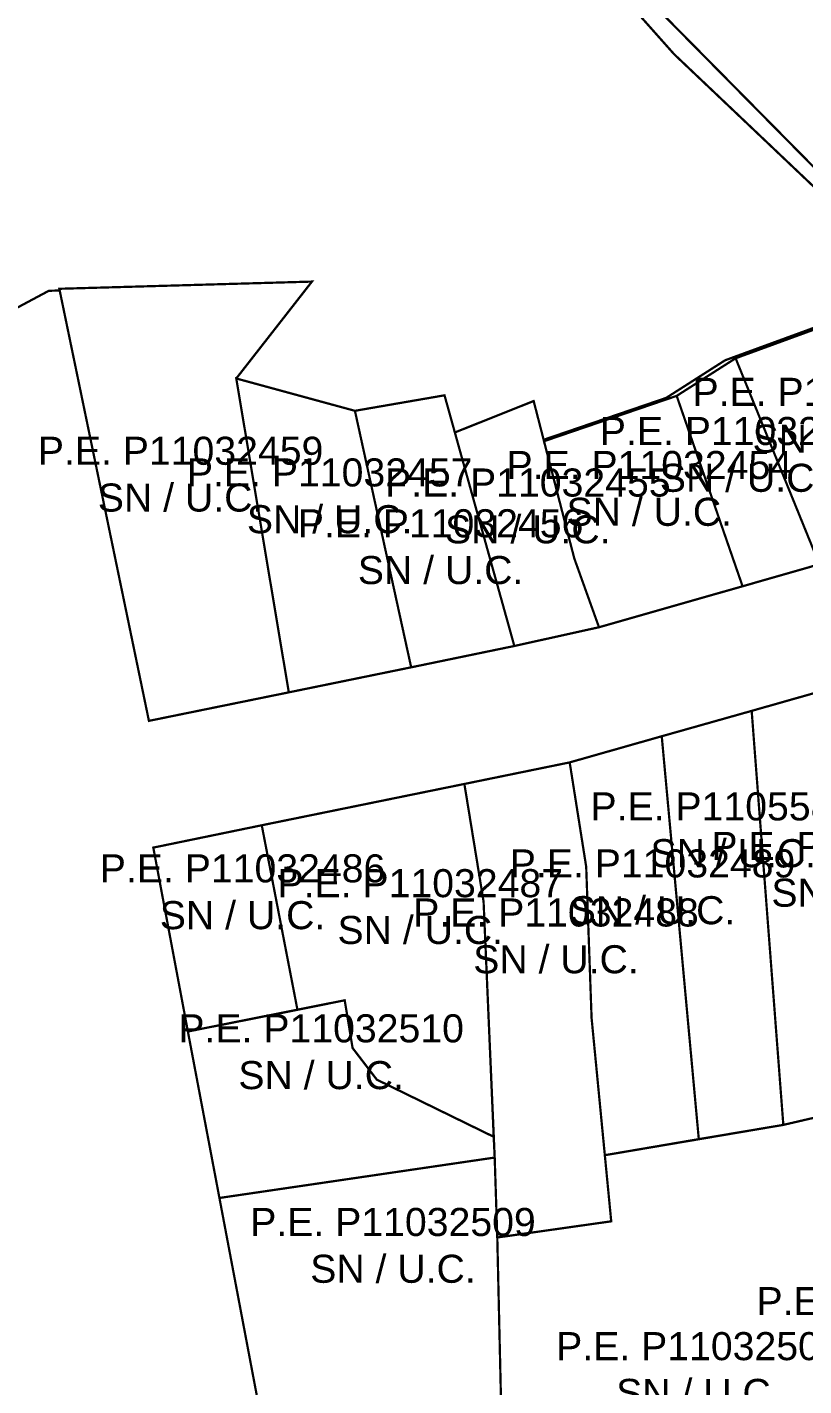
# Model space of a CAD drawing. Header units: metres. Extents: x 561401 to 594056, y 8460144 to 8508504.
# Drawn here: x 586758.9 to 586828.1, y 8500977.3 to 8501098.3 of the extents above; entities that cross this region are included whole.
import ezdxf

# ---------------------------------------------------------------- set-up
doc = ezdxf.new("R2010")
doc.units = ezdxf.units.M
for name, color, linetype in [('1.2. AFECTADOS BASE GRAFICA SUNARP', 150, 'Continuous'), ('1.2. BASE GRAFICA SUNARP', 150, 'Continuous'), ('1.3 ETIQUETA P.E. Y U.C.', 1, 'Continuous')]:
    doc.layers.add(name, color=color, linetype=linetype)
doc.styles.add('Arial', font='arial.ttf', dxfattribs={"height": 1})

msp = doc.modelspace()

# ---------------------------------------------------------------- linework, layer by layer
at = {"layer": '1.2. AFECTADOS BASE GRAFICA SUNARP', "color": 64, "linetype": 'Continuous', "lineweight": -3, "const_width": 0.2}
for points in [[(586878.98, 8501123.55), (586884.42, 8501092.78), (586888.92, 8501067.38), (586870.69, 8501062.19), (586851.79, 8501056.8), (586839.3, 8501053.24), (586829.45, 8501050.44), (586822.61, 8501048.48), (586809.82, 8501044.83), (586802.28, 8501043.16), (586793.09, 8501041.26), (586782.19, 8501039.03), (586769.73, 8501036.49), (586761.78, 8501074.83), (586760.81, 8501074.8), (586749.72, 8501068.87)], [(586804, 8501109.94), (586816.52, 8501095.87), (586838.51, 8501075), (586821.05, 8501068.61), (586815.8, 8501065.26), (586804.89, 8501061.53), (586804.92, 8501061.4), (586816.74, 8501065.44), (586821.99, 8501068.79), (586831.21, 8501072.16), (586839.46, 8501075.18), (586804.95, 8501110.12)], [(586780.04, 8500972.69), (586776.01, 8500993.99), (586773.2, 8501008.82), (586770.12, 8501025.2), (586779.78, 8501027.19), (586797.83, 8501030.87), (586807.21, 8501032.79), (586815.41, 8501035.12), (586823.42, 8501037.38), (586834.54, 8501040.54)]]:
    msp.add_lwpolyline(points, dxfattribs=at)
at = {"layer": '1.2. BASE GRAFICA SUNARP', "color": 64, "linetype": 'Continuous', "lineweight": -3, "const_width": 0.2}
for points in [[(586804.95, 8501110.12), (586839.46, 8501075.18), (586842.63, 8501076.34), (586863.26, 8501086.62), (586841.5, 8501122.25), (586856.84, 8501126.63), (586860.03, 8501127.21), (586858.65, 8501135.09), (586876.36, 8501138.33), (586874.74, 8501147.49), (586871.45, 8501146.27), (586861.72, 8501160.45), (586823.75, 8501147.85), (586828.98, 8501131.86), (586810.87, 8501121.81), (586804.4, 8501141.43), (586797.28, 8501139.07), (586805.15, 8501119.98), (586799.44, 8501118.14), (586799.01, 8501119.04), (586791.56, 8501116.15), (586804.95, 8501110.12)], [(586769.73, 8501036.49), (586782.19, 8501039.03), (586777.51, 8501066.99), (586784.25, 8501075.62), (586761.75, 8501074.98), (586769.73, 8501036.49)], [(586831.21, 8501072.16), (586821.99, 8501068.79), (586829.45, 8501050.44), (586839.3, 8501053.24), (586831.21, 8501072.16)], [(586821.99, 8501068.79), (586816.74, 8501065.44), (586822.61, 8501048.48), (586829.45, 8501050.44), (586821.99, 8501068.79)], [(586788.08, 8501064.11), (586777.51, 8501066.99), (586782.19, 8501039.03), (586793.09, 8501041.26), (586788.08, 8501064.11)], [(586796.06, 8501065.49), (586788.08, 8501064.11), (586793.09, 8501041.26), (586802.28, 8501043.16), (586796.06, 8501065.49)], [(586816.74, 8501065.44), (586804.92, 8501061.4), (586807.62, 8501050.96), (586809.82, 8501044.83), (586822.61, 8501048.48), (586816.74, 8501065.44)], [(586807.62, 8501050.96), (586804, 8501064.98), (586796.98, 8501062.18), (586802.28, 8501043.16), (586809.82, 8501044.83), (586807.62, 8501050.96)], [(586834.54, 8501040.54), (586823.42, 8501037.38), (586826.24, 8501000.5), (586839.17, 8501003.5), (586834.54, 8501040.54)], [(586823.42, 8501037.38), (586815.41, 8501035.12), (586818.71, 8500999.23), (586826.24, 8501000.5), (586823.42, 8501037.38)], [(586815.41, 8501035.12), (586807.21, 8501032.79), (586808.68, 8501023.5), (586809.16, 8501010.02), (586810.34, 8500997.8), (586818.71, 8500999.23), (586815.41, 8501035.12)], [(586809.16, 8501010.02), (586808.68, 8501023.5), (586807.21, 8501032.79), (586797.83, 8501030.87), (586799.54, 8501020.39), (586800.53, 8500997.59), (586800.76, 8500990.47), (586810.91, 8500991.91), (586809.16, 8501010.02)], [(586799.54, 8501020.39), (586797.83, 8501030.87), (586779.78, 8501027.19), (586782.96, 8501010.75), (586787.17, 8501011.6), (586787.87, 8501007.35), (586790.03, 8501004.53), (586800.44, 8500999.44), (586799.54, 8501020.39)], [(586779.78, 8501027.19), (586770.12, 8501025.2), (586773.2, 8501008.82), (586782.96, 8501010.75), (586779.78, 8501027.19)], [(586790.03, 8501004.53), (586787.87, 8501007.35), (586787.17, 8501011.6), (586773.2, 8501008.82), (586776.01, 8500993.99), (586800.53, 8500997.59), (586800.44, 8500999.44), (586790.03, 8501004.53)], [(586829.09, 8501001.16), (586826.24, 8501000.5), (586810.34, 8500997.8), (586810.91, 8500991.91), (586800.76, 8500990.47), (586801.09, 8500976.03), (586800.56, 8500964.78), (586802.56, 8500947.69), (586832.06, 8500955.44), (586829.09, 8501001.16)], [(586800.76, 8500990.47), (586800.53, 8500997.59), (586776.01, 8500993.99), (586780.04, 8500972.69), (586801.09, 8500976.03), (586800.76, 8500990.47)]]:
    msp.add_lwpolyline(points, close=True, dxfattribs=at)

# ---------------------------------------------------------------- texts
at = {"layer": '1.3 ETIQUETA P.E. Y U.C.', "color": 1, "char_height": 2.5, "attachment_point": 5, "style": 'Arial'}
for s, insert in [('P.E. P11032452\\PSN / U.C.', (586830.87, 8501063.7)), ('P.E. P11032453\\PSN / U.C.', (586822.61, 8501060.21)), ('P.E. P11032459\\PSN / U.C.', (586772.55, 8501058.45)), ('P.E. P11032454\\PSN / U.C.', (586814.3, 8501057.18)), ('P.E. P11032457\\PSN / U.C.', (586785.83, 8501056.52)), ('P.E. P11032455\\PSN / U.C.', (586803.48, 8501055.62)), ('P.E. P11032456\\PSN / U.C.', (586795.71, 8501051.99)), ('P.E. P11055802\\PSN / U.C.', (586821.78, 8501026.77)), ('P.E. P11032490\\PSN / U.C.', (586832.55, 8501023.25)), ('P.E. P11032486\\PSN / U.C.', (586778.07, 8501021.25)), ('P.E. P11032489\\PSN / U.C.', (586814.59, 8501021.69)), ('P.E. P11032487\\PSN / U.C.', (586793.9, 8501019.93)), ('P.E. P11032488\\PSN / U.C.', (586805.99, 8501017.32)), ('P.E. P11032510\\PSN / U.C.', (586785.07, 8501007)), ('P.E. P11032509\\PSN / U.C.', (586791.47, 8500989.75)), ('P.E. P11032505\\PSN / U.C.', (586836.57, 8500982.7)), ('P.E. P11032506\\PSN / U.C.', (586818.72, 8500978.69))]:
    msp.add_mtext(s, dxfattribs=dict(at, insert=insert))

doc.saveas('drawing.dxf')
